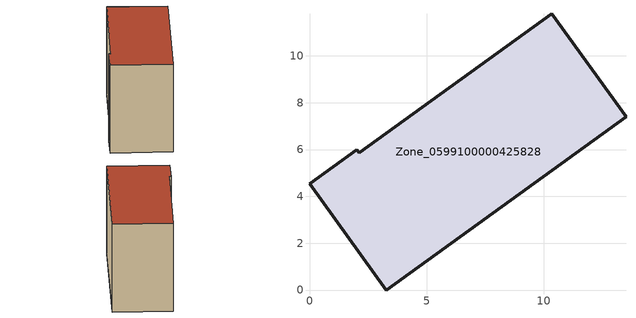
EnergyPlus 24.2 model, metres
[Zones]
Zone_0599100000425828
 floor ground (C_G): 3.28,0 0,4.53 2.02,6 2.12,5.86 10.35,11.79 13.51,7.41 z0
 wall outside (C_F): 3.28,0 13.51,7.41 10.35,11.79 2.12,5.86 2.02,6 0,4.53 3.28,0 z0:8.48
 roof outside (C_R): 0,4.53 3.28,0 13.51,7.41 10.35,11.79 2.12,5.86 2.02,6 z8.48
[BUILDING]
Pand.0599100000425828: North Axis=0; Terrain=City; Loads Convergence Tolerance Value=0.04; Temperature Convergence Tolerance Value=0.4; Solar Distribution=FullExterior; Maximum Number of Warmup Days=25; Minimum Number of Warmup Days=1
[Site:Location]
Rotterdam.The.Hague.AP_ZH_NLD Design_Conditions: Latitude=51.96; Longitude=4.45; Time Zone=1; Elevation=-4.5
[SITE:GROUNDTEMPERATURE:BUILDINGSURFACE]
18, 18, 18, 18, 18, 18, 18, 18, 18, 18, 18, 18
[MATERIAL] Thermal Absorptance=0.9; Solar Absorptance=0.7; Visible Absorptance=0.7
Name | Roughness | Thickness | Conductivity | Density | Specific Heat
G.TI.2006-2014 | MediumSmooth | 0.15 | 0.06 | 540 | 1210
F.TI.2006-2014 | Rough | 0.3 | 0.12 | 1920 | 840
R.TI.2006-2014 | MediumRough | 0.2 | 0.08 | 1500 | 1000
[CONSTRUCTION]
C_G: G.TI.2006-2014
C_F: F.TI.2006-2014
C_R: R.TI.2006-2014
[ZONE]
Zone_0599100000425828: Type=1; Multiplier=1; Ceiling Height=Autocalculate; Volume=Autocalculate; Floor Area=autocalculate; Part of Total Floor Area=Yes
[ZONEINFILTRATION:DESIGNFLOWRATE]
Infil_Zone_0599100000425828: Zone or ZoneList or Space or SpaceList=Zone_0599100000425828; Schedule=AlwaysOn; Design Flow Rate Calculation Method=Flow/Area; Flow Rate per Floor Area=0.0015; Constant Term Coefficient=1; Temperature Term Coefficient=0; Velocity Term Coefficient=0; Velocity Squared Term Coefficient=0
[HVACTEMPLATE:ZONE:IDEALLOADSAIRSYSTEM]
Zone_0599100000425828: Maximum Heating Supply Air Temperature=50; Minimum Cooling Supply Air Temperature=13; Maximum Heating Supply Air Humidity Ratio=0.0156; Minimum Cooling Supply Air Humidity Ratio=0.0077; Heating Limit=NoLimit; Cooling Limit=NoLimit; Dehumidification Control Type=ConstantSensibleHeatRatio; Cooling Sensible Heat Ratio=0.7; Dehumidification Setpoint=60; Humidification Control Type=None; Humidification Setpoint=30; Outdoor Air Method=None; Outdoor Air Flow Rate per Person=0.00944; Outdoor Air Flow Rate per Zone Floor Area=0; Outdoor Air Flow Rate per Zone=0; Demand Controlled Ventilation Type=None; Outdoor Air Economizer Type=NoEconomizer; Heat Recovery Type=None; Sensible Heat Recovery Effectiveness=0.7; Latent Heat Recovery Effectiveness=0.65
[ZONECONTROL:THERMOSTAT]
ThermostatControl_Zone_0599100000425828: Zone or ZoneList=Zone_0599100000425828; Control Type Schedule=DualSetpointControlType; Control 1=Thermostat_Zone_0599100000425828; Temperature Difference Between Cutout And Setpoint=0
[THERMOSTATSETPOINT:DUALSETPOINT]
Thermostat_Zone_0599100000425828: Heating Setpoint Temperature Schedule=HeatingSetpoint_Zone_0599100000425828; Cooling Setpoint Temperature Schedule=CoolingSetpoint_Zone_0599100000425828
[SCHEDULE:COMPACT]
HeatingSetpoint_Zone_0599100000425828: Through: 12/31, For: AllDays, Until: 24:00, 21
CoolingSetpoint_Zone_0599100000425828: Through: 12/31, For: AllDays, Until: 24:00, 24
DualSetpointControlType: Through: 12/31, For: AllDays, Until: 24:00, 4
AlwaysOn: Through: 12/31, For: AllDays, Until: 24:00, 1
